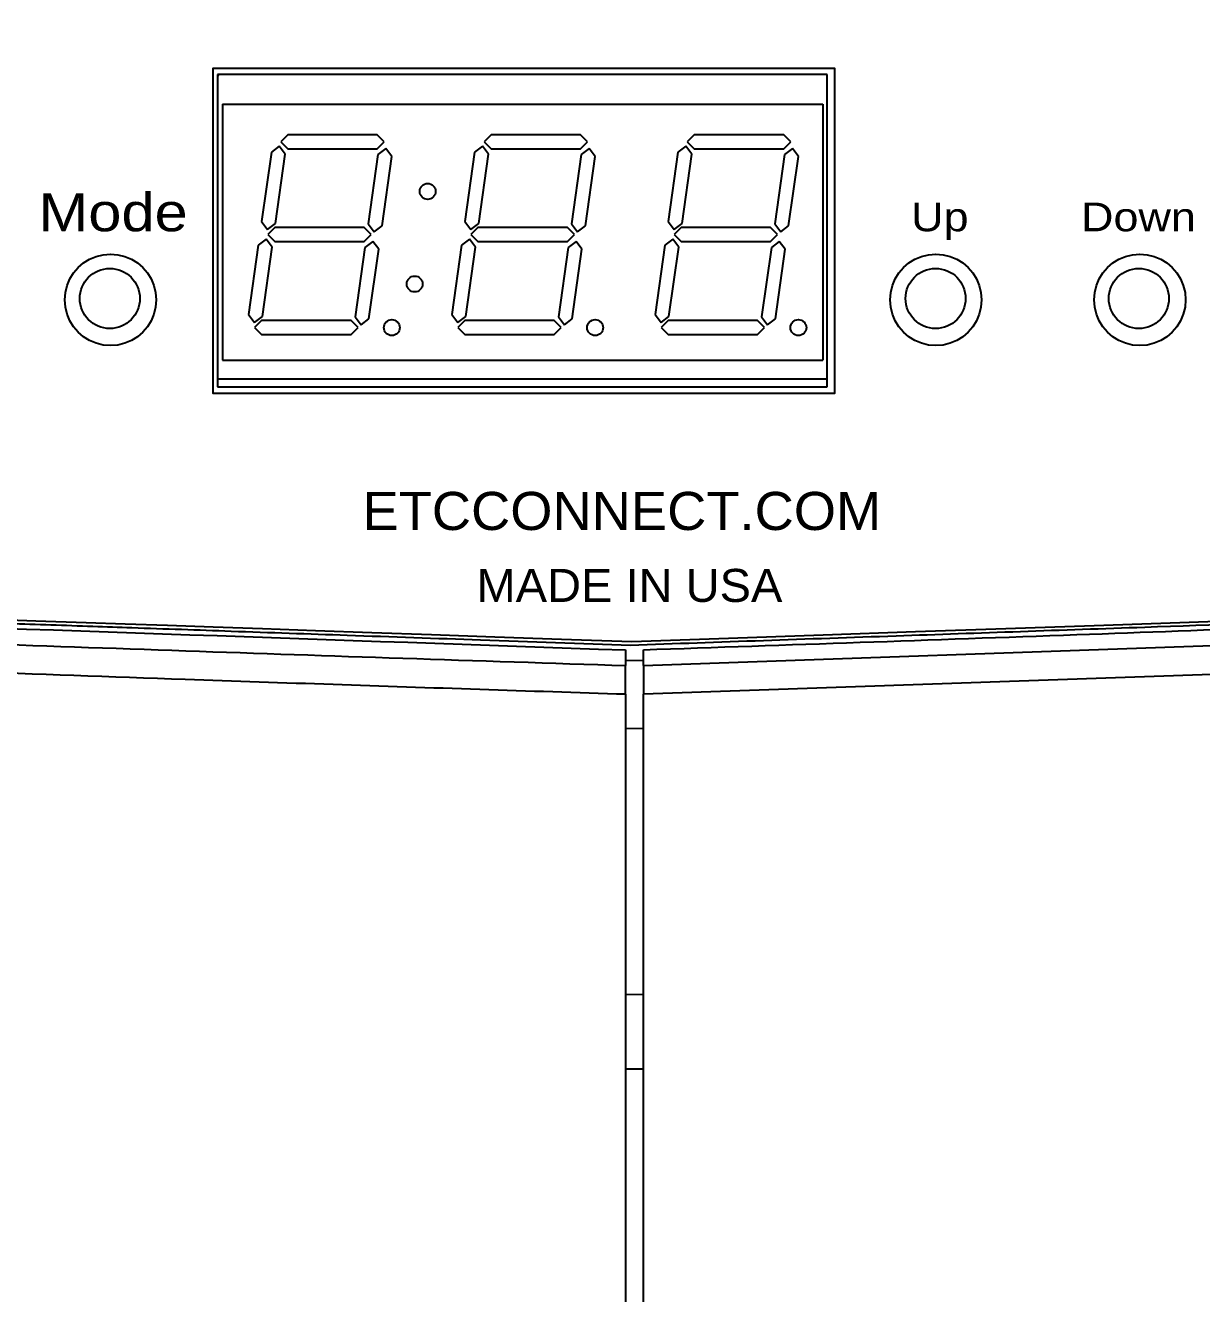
# Model space of a CAD drawing. Header units: inches. Extents: x 0.7 to 44.2, y 3.2 to 34.6.
# Drawn here: x 3.886 to 6.2, y 8.961 to 11.458 of the extents above; entities that cross this region are included whole.
import ezdxf

# ---------------------------------------------------------------- set-up
doc = ezdxf.new("R2010")
doc.units = ezdxf.units.IN
doc.header["$MEASUREMENT"] = 0
doc.layers.add('DIM', color=1, linetype='Continuous')
doc.layers.add('LABEL', color=2, linetype='Continuous')
doc.styles.add('Arial', font='arial.ttf')
doc.dimstyles.new('ETC EU Metric & ANSI.35 Stacked', dxfattribs={"dimscale": 2.666667, "dimtxt": 0.35, "dimasz": 0.4375, "dimexe": 0.35, "dimexo": 0.35, "dimgap": 0.116667, "dimtad": 0, "dimtih": 1, "dimtoh": 1, "dimdec": 0, "dimlfac": 25.4, "dimzin": 4, "dimdsep": 46, "dimtxsty": 'Arial', "dimcen": 0.175, "dimadec": 0, "dimazin": 0, "dimtfac": 0.75, "dimtdec": 0, "dimtofl": 0, "dimtmove": 0, "dimatfit": 3, "dimfxl": 1, "dimtolj": 1, "dimtzin": 0, "dimarcsym": 0})

# ---------------------------------------------------------------- blocks, each defined once
blk = doc.blocks.new('*D7')
at = {"layer": 'Defpoints', "color": 0, "transparency": 16777216}
for p in [(2.3968, 10.7758), (7.7618, 10.7715), (7.7618, 6.9235)]:
    blk.add_point(p, dxfattribs=at)
at = {"layer": 'DIM', "color": 0, "lineweight": -2, "transparency": 16777216}
for p, q in [((2.3968, 10.4258), (2.3968, 6.5735)), ((7.7618, 10.4215), (7.7618, 6.5735)), ((2.8343, 6.9235), (4.1898, 6.9235)), ((7.3243, 6.9235), (5.9687, 6.9235))]:
    blk.add_line(p, q, dxfattribs=at)
at = {"layer": 'DIM', "color": 0, "transparency": 16777216}
for points in [[(2.8343, 6.9964), (2.8343, 6.8506), (2.3968, 6.9235)], [(7.3243, 6.9964), (7.3243, 6.8506), (7.7618, 6.9235)]]:
    blk.add_solid(points, dxfattribs=at)
at = {"layer": 'DIM', "color": 0, "transparency": 16777216, "char_height": 0.35, "attachment_point": 5, "style": 'Arial'}
for s, insert in [('\\A1;136mm', (5.0793, 7.219)), ('\\A1;[5.36"]', (5.0793, 6.5825))]:
    blk.add_mtext(s, dxfattribs=dict(at, insert=insert))
blk = doc.blocks.new('*D8')
at = {"layer": 'Defpoints', "color": 0, "transparency": 16777216}
for p in [(9.1034, 11.6873), (1.1201, 11.5293), (9.1034, 5.2686)]:
    blk.add_point(p, dxfattribs=at)
at = {"layer": 'DIM', "color": 0, "lineweight": -2, "transparency": 16777216}
for p, q in [((9.1034, 11.3373), (9.1034, 4.9186)), ((1.1201, 11.1793), (1.1201, 4.9186)), ((1.5576, 5.2686), (4.2028, 5.2686)), ((8.6659, 5.2686), (6.0207, 5.2686))]:
    blk.add_line(p, q, dxfattribs=at)
at = {"layer": 'DIM', "color": 0, "transparency": 16777216}
for points in [[(1.5576, 5.3415), (1.5576, 5.1957), (1.1201, 5.2686)], [(8.6659, 5.3415), (8.6659, 5.1957), (9.1034, 5.2686)]]:
    blk.add_solid(points, dxfattribs=at)
at = {"layer": 'DIM', "color": 0, "transparency": 16777216, "char_height": 0.35, "attachment_point": 5, "style": 'Arial'}
for s, insert in [('\\A1;203mm', (5.1118, 5.5641)), ('\\A1;[7.98"]', (5.1118, 4.9277))]:
    blk.add_mtext(s, dxfattribs=dict(at, insert=insert))

msp = doc.modelspace()

# ---------------------------------------------------------------- linework, layer by layer
for p, q in [((5.4635, 11.3615), (4.2635, 11.3615)), ((4.2635, 11.3615), (4.2635, 10.7465)), ((4.2667, 11.3615), (4.2635, 11.3576)), ((5.4635, 10.7465), (5.4635, 11.3615)), ((4.2737, 11.3028), (4.2737, 10.7989)), ((4.2737, 11.3028), (5.4548, 11.3028)), ((5.4548, 11.3028), (5.4548, 10.7989)), ((4.402, 11.243), (4.3882, 11.2292)), ((4.5779, 11.243), (4.402, 11.243)), ((4.5917, 11.2292), (4.5779, 11.243)), ((4.802, 11.243), (4.7882, 11.2292)), ((4.9779, 11.243), (4.802, 11.243)), ((4.9917, 11.2292), (4.9779, 11.243)), ((5.202, 11.243), (5.1882, 11.2292)), ((5.3779, 11.243), (5.202, 11.243)), ((5.3917, 11.2292), (5.3779, 11.243)), ((4.3853, 11.2204), (4.3697, 11.2087)), ((4.3971, 11.2048), (4.3853, 11.2204)), ((4.3882, 11.2292), (4.402, 11.2154)), ((4.402, 11.2154), (4.5779, 11.2154)), ((4.5779, 11.2154), (4.5917, 11.2292)), ((4.595, 11.2159), (4.5794, 11.2042)), ((4.6068, 11.2003), (4.595, 11.2159)), ((4.7853, 11.2204), (4.7697, 11.2087)), ((4.7971, 11.2048), (4.7853, 11.2204)), ((4.7882, 11.2292), (4.802, 11.2154)), ((4.802, 11.2154), (4.9779, 11.2154)), ((4.9779, 11.2154), (4.9917, 11.2292)), ((4.995, 11.2159), (4.9794, 11.2042)), ((5.0068, 11.2003), (4.995, 11.2159)), ((5.1853, 11.2204), (5.1697, 11.2087)), ((5.1971, 11.2048), (5.1853, 11.2204)), ((5.1882, 11.2292), (5.202, 11.2154)), ((5.202, 11.2154), (5.3779, 11.2154)), ((5.3779, 11.2154), (5.3917, 11.2292)), ((5.395, 11.2159), (5.3794, 11.2042)), ((5.4068, 11.2003), (5.395, 11.2159)), ((4.3697, 11.2087), (4.3505, 11.0721)), ((4.3779, 11.0682), (4.3971, 11.2048)), ((4.5794, 11.2042), (4.5602, 11.0676)), ((4.5876, 11.0637), (4.6068, 11.2003)), ((4.7697, 11.2087), (4.7505, 11.0721)), ((4.7779, 11.0682), (4.7971, 11.2048)), ((4.9794, 11.2042), (4.9602, 11.0676)), ((4.9876, 11.0637), (5.0068, 11.2003)), ((5.1697, 11.2087), (5.1505, 11.0721)), ((5.1779, 11.0682), (5.1971, 11.2048)), ((5.3794, 11.2042), (5.3602, 11.0676)), ((5.3876, 11.0637), (5.4068, 11.2003)), ((4.3505, 11.0721), (4.3623, 11.0565)), ((4.3623, 11.0565), (4.3779, 11.0682)), ((4.5602, 11.0676), (4.572, 11.052)), ((4.572, 11.052), (4.5876, 11.0637)), ((4.7505, 11.0721), (4.7623, 11.0565)), ((4.7623, 11.0565), (4.7779, 11.0682)), ((4.9602, 11.0676), (4.972, 11.052)), ((4.972, 11.052), (4.9876, 11.0637)), ((5.1505, 11.0721), (5.1623, 11.0565)), ((5.1623, 11.0565), (5.1779, 11.0682)), ((5.3602, 11.0676), (5.372, 11.052)), ((5.372, 11.052), (5.3876, 11.0637)), ((4.3596, 11.0374), (4.344, 11.0256)), ((4.3713, 11.0218), (4.3596, 11.0374)), ((4.3763, 11.06), (4.3625, 11.0462)), ((4.3625, 11.0462), (4.3763, 11.0324)), ((4.5522, 11.06), (4.3763, 11.06)), ((4.566, 11.0462), (4.5522, 11.06)), ((4.5522, 11.0324), (4.566, 11.0462)), ((4.7596, 11.0374), (4.744, 11.0256)), ((4.7713, 11.0218), (4.7596, 11.0374)), ((4.7763, 11.06), (4.7625, 11.0462)), ((4.7625, 11.0462), (4.7763, 11.0324)), ((4.9522, 11.06), (4.7763, 11.06)), ((4.966, 11.0462), (4.9522, 11.06)), ((4.9522, 11.0324), (4.966, 11.0462)), ((5.1596, 11.0374), (5.144, 11.0256)), ((5.1713, 11.0218), (5.1596, 11.0374)), ((5.1763, 11.06), (5.1625, 11.0462)), ((5.1625, 11.0462), (5.1763, 11.0324)), ((5.3522, 11.06), (5.1763, 11.06)), ((5.366, 11.0462), (5.3522, 11.06)), ((5.3522, 11.0324), (5.366, 11.0462)), ((4.344, 11.0256), (4.3248, 10.889)), ((4.3521, 10.8852), (4.3713, 11.0218)), ((4.3763, 11.0324), (4.5522, 11.0324)), ((4.5537, 11.0211), (4.5345, 10.8845)), ((4.5693, 11.0329), (4.5537, 11.0211)), ((4.5618, 10.8807), (4.581, 11.0173)), ((4.581, 11.0173), (4.5693, 11.0329)), ((4.744, 11.0256), (4.7248, 10.889)), ((4.7521, 10.8852), (4.7713, 11.0218)), ((4.7763, 11.0324), (4.9522, 11.0324)), ((4.9537, 11.0211), (4.9345, 10.8845)), ((4.9693, 11.0329), (4.9537, 11.0211)), ((4.9618, 10.8807), (4.981, 11.0173)), ((4.981, 11.0173), (4.9693, 11.0329)), ((5.144, 11.0256), (5.1248, 10.889)), ((5.1521, 10.8852), (5.1713, 11.0218)), ((5.1763, 11.0324), (5.3522, 11.0324)), ((5.3537, 11.0211), (5.3345, 10.8845)), ((5.3693, 11.0329), (5.3537, 11.0211)), ((5.3618, 10.8807), (5.381, 11.0173)), ((5.381, 11.0173), (5.3693, 11.0329)), ((4.3248, 10.889), (4.3366, 10.8734)), ((4.7248, 10.889), (4.7366, 10.8734)), ((5.1248, 10.889), (5.1366, 10.8734)), ((4.3366, 10.8734), (4.3521, 10.8852)), ((4.3505, 10.8769), (4.3367, 10.8631)), ((4.3367, 10.8631), (4.3505, 10.8493)), ((4.5265, 10.8769), (4.3505, 10.8769)), ((4.5403, 10.8631), (4.5265, 10.8769)), ((4.5265, 10.8493), (4.5403, 10.8631)), ((4.5345, 10.8845), (4.5463, 10.8689)), ((4.5463, 10.8689), (4.5618, 10.8807)), ((4.7366, 10.8734), (4.7521, 10.8852)), ((4.7505, 10.8769), (4.7367, 10.8631)), ((4.7367, 10.8631), (4.7505, 10.8493)), ((4.9265, 10.8769), (4.7505, 10.8769)), ((4.9403, 10.8631), (4.9265, 10.8769)), ((4.9265, 10.8493), (4.9403, 10.8631)), ((4.9345, 10.8845), (4.9463, 10.8689)), ((4.9463, 10.8689), (4.9618, 10.8807)), ((5.1366, 10.8734), (5.1521, 10.8852)), ((5.1505, 10.8769), (5.1367, 10.8631)), ((5.1367, 10.8631), (5.1505, 10.8493)), ((5.3265, 10.8769), (5.1505, 10.8769)), ((5.3403, 10.8631), (5.3265, 10.8769)), ((5.3265, 10.8493), (5.3403, 10.8631)), ((5.3345, 10.8845), (5.3463, 10.8689)), ((5.3463, 10.8689), (5.3618, 10.8807)), ((4.3505, 10.8493), (4.5265, 10.8493)), ((4.7505, 10.8493), (4.9265, 10.8493)), ((5.1505, 10.8493), (5.3265, 10.8493)), ((4.2737, 10.7989), (5.4548, 10.7989)), ((5.4635, 10.7617), (4.2635, 10.7617)), ((4.2635, 10.7465), (5.4635, 10.7465)), ((5.1018, 10.1982), (6.8323, 10.2586)), ((5.0668, 10.2285), (5.0668, 10.1979)), ((5.1018, 10.1982), (5.1018, 10.2289)), ((5.1018, 10.2073), (5.0668, 10.2078)), ((5.0668, 10.1412), (5.0668, 10.1979)), ((6.8344, 10.2019), (5.1018, 10.1415)), ((5.1018, 10.1982), (5.1018, 10.1415)), ((5.0668, 10.0745), (5.1018, 10.0739)), ((5.0668, 9.5506), (5.1018, 9.5499)), ((5.0668, 9.4041), (5.1018, 9.4038))]:
    msp.add_line(p, q)
for centre, radius in [((4.6773, 11.1313), 0.0157), ((4.0518, 10.9205), 0.0591), ((4.6517, 10.949), 0.0157), ((5.6768, 10.9205), 0.0591), ((6.0768, 10.9205), 0.0591), ((4.6068, 10.8631), 0.0157), ((5.0068, 10.8631), 0.0157), ((5.4068, 10.8631), 0.0157)]:
    msp.add_circle(centre, radius)
for points, knots in [([(2.3968, 11.4395), (2.3968, 11.4313), (2.3968, 11.4074), (2.3969, 11.3607), (2.3989, 11.3002), (2.4049, 11.2065), (2.4189, 11.0903), (2.4451, 10.9692), (2.4756, 10.8714), (2.5065, 10.7939), (2.551, 10.7044), (2.6154, 10.6071), (2.6976, 10.5207), (2.779, 10.4573), (2.8557, 10.4109), (2.9432, 10.3706), (3.0424, 10.3378), (3.1512, 10.3146), (3.2639, 10.3013), (3.3695, 10.2977), (3.4504, 10.295), (3.5186, 10.2926), (3.5953, 10.29), (3.7112, 10.2859), (3.8566, 10.2809), (3.989, 10.2763), (4.1347, 10.2712), (4.3016, 10.2653), (4.5303, 10.2573), (4.7924, 10.2481), (4.9783, 10.2416), (5.0768, 10.2382)], [0, 0, 0, 0, 0.007204, 0.020946, 0.04089, 0.060206, 0.103209, 0.143271, 0.168545, 0.192826, 0.216271, 0.255993, 0.294527, 0.320163, 0.346158, 0.372854, 0.404365, 0.437529, 0.470096, 0.503626, 0.529998, 0.541053, 0.563369, 0.597229, 0.642632, 0.690825, 0.713234, 0.770308, 0.837127, 0.913691, 1, 1, 1, 1]), ([(2.3868, 11.4331), (2.3868, 11.4154), (2.3867, 11.3976), (2.3871, 11.3621), (2.3875, 11.3443), (2.3894, 11.2911), (2.3915, 11.2556), (2.3978, 11.1847), (2.4019, 11.1494), (2.4126, 11.0787), (2.4191, 11.0436), (2.4426, 10.9396), (2.4634, 10.872), (2.4982, 10.7902), (2.5056, 10.774), (2.5215, 10.7418), (2.5299, 10.7259), (2.5563, 10.6792), (2.5757, 10.6494), (2.6183, 10.5926), (2.6415, 10.5656), (2.6794, 10.5275), (2.6926, 10.5151), (2.7195, 10.4916), (2.7334, 10.4804), (2.7759, 10.4483), (2.8057, 10.429), (2.8523, 10.403), (2.8682, 10.3949), (2.9005, 10.3795), (2.9171, 10.3723), (3, 10.339), (3.0685, 10.3207), (3.1735, 10.3023), (3.2089, 10.2977), (3.2624, 10.2928), (3.2802, 10.2915), (3.3159, 10.2896), (3.3338, 10.289), (3.9234, 10.2686), (4.4951, 10.2486), (5.0668, 10.2285)], [0, 0, 0, 0, 0.015625, 0.015625, 0.03125, 0.03125, 0.0625, 0.0625, 0.09375, 0.09375, 0.125, 0.125, 0.1875, 0.1875, 0.203125, 0.203125, 0.21875, 0.21875, 0.25, 0.25, 0.28125, 0.28125, 0.296875, 0.296875, 0.3125, 0.3125, 0.34375, 0.34375, 0.359375, 0.359375, 0.375, 0.375, 0.4375, 0.4375, 0.46875, 0.46875, 0.484375, 0.484375, 0.5, 0.5, 1, 1, 1, 1]), ([(5.0768, 10.2382), (5.2509, 10.2443), (5.5881, 10.2561), (6.0597, 10.2726), (6.3741, 10.2836), (6.5422, 10.2894), (6.5926, 10.2912), (6.6426, 10.2929), (6.6922, 10.2946), (6.7413, 10.2963), (6.8044, 10.2985), (6.8778, 10.3011), (6.9636, 10.3097), (7.0467, 10.3235), (7.1295, 10.3438), (7.2174, 10.3736), (7.3079, 10.4155), (7.3981, 10.4732), (7.4782, 10.5423), (7.5689, 10.6463), (7.6324, 10.7574), (7.6754, 10.8653), (7.6983, 10.9361), (7.7224, 11.0301), (7.7426, 11.1463), (7.7554, 11.2878), (7.7563, 11.3832), (7.7567, 11.4331)], [0, 0, 0, 0, 0.152926, 0.296123, 0.41409, 0.42898, 0.443741, 0.458372, 0.472875, 0.487248, 0.501492, 0.528301, 0.551735, 0.57703, 0.602215, 0.626445, 0.658423, 0.689439, 0.720085, 0.750974, 0.810213, 0.831171, 0.852889, 0.875458, 0.916256, 0.956219, 1, 1, 1, 1]), ([(5.1018, 10.2289), (5.3862, 10.2387), (5.9363, 10.2576), (6.5447, 10.2807), (6.9285, 10.2917), (7.0577, 10.3136), (7.17, 10.3442), (7.2673, 10.3799), (7.3788, 10.4427), (7.4725, 10.5178), (7.5589, 10.611), (7.6379, 10.7336), (7.7103, 10.9067), (7.7577, 11.1176), (7.7717, 11.3026), (7.7717, 11.4085), (7.7717, 11.4331)], [0, 0, 0, 0, 0.250105, 0.483667, 0.535266, 0.587344, 0.598179, 0.637624, 0.678041, 0.710055, 0.742768, 0.789317, 0.837428, 0.906965, 0.978303, 1, 1, 1, 1]), ([(4.0895, 8.6639), (3.9287, 8.7077), (3.7723, 8.7617), (3.4681, 8.8893), (3.3203, 8.9629), (3.1409, 9.0675), (3.1053, 9.089), (3.0347, 9.1334), (2.9996, 9.1562), (2.8958, 9.2262), (2.8285, 9.2749), (2.6322, 9.4271), (2.5087, 9.5365), (2.3345, 9.7124), (2.2783, 9.7731), (2.1967, 9.867), (2.17, 9.8989), (2.1175, 9.9636), (2.0917, 9.9965), (1.9656, 10.1631), (1.8746, 10.3016), (1.7118, 10.5886), (1.6399, 10.7372), (1.5467, 10.9677), (1.518, 11.0458), (1.4657, 11.2046), (1.4422, 11.2848), (1.4214, 11.3655)], [0, 0, 0, 0, 0.125, 0.125, 0.25, 0.25, 0.28125, 0.28125, 0.3125, 0.3125, 0.375, 0.375, 0.5, 0.5, 0.5625, 0.5625, 0.59375, 0.59375, 0.625, 0.625, 0.75, 0.75, 0.875, 0.875, 0.9375, 0.9375, 1, 1, 1, 1]), ([(3.3262, 10.2587), (3.3988, 10.256), (3.5447, 10.2505), (3.8364, 10.2398), (4.1978, 10.227), (4.6321, 10.2121), (4.9206, 10.2027), (5.0668, 10.1979)], [0, 0, 0, 0, 0.125187, 0.251412, 0.502824, 0.748147, 1, 1, 1, 1]), ([(5.0668, 10.1412), (4.9711, 10.1443), (4.7793, 10.1506), (4.4904, 10.1603), (4.1512, 10.172), (3.8352, 10.1832), (3.5869, 10.1923), (3.4409, 10.1977), (3.3679, 10.2004), (3.3241, 10.202)], [0, 0, 0, 0, 0.164592, 0.330294, 0.497154, 0.748574, 0.874287, 0.924572, 1, 1, 1, 1]), ([(5.0668, 10.1412), (5.0668, 10.1348), (5.0668, 10.124), (5.0668, 10.0937), (5.0668, 10.0743), (5.0668, 10.0275), (5.0668, 10.0001), (5.0668, 9.9382), (5.0668, 9.9038), (5.0668, 9.8291), (5.0668, 9.789), (5.0668, 9.7049), (5.0668, 9.6609), (5.0668, 9.5256), (5.0668, 9.431), (5.0668, 9.2457), (5.0668, 9.1549), (5.0668, 8.9867), (5.0668, 8.9094), (5.0668, 8.8077), (5.0668, 8.7762), (5.0668, 8.7187), (5.0668, 8.6925), (5.0668, 8.6222), (5.0668, 8.5862), (5.0668, 8.561)], [0, 0, 0, 0, 0.0625, 0.0625, 0.125, 0.125, 0.1875, 0.1875, 0.25, 0.25, 0.3125, 0.3125, 0.375, 0.375, 0.5, 0.5, 0.625, 0.625, 0.75, 0.75, 0.8125, 0.8125, 0.875, 0.875, 1, 1, 1, 1]), ([(5.1018, 8.5616), (5.1018, 8.5627), (5.1018, 8.5863), (5.1018, 8.6521), (5.1018, 8.797), (5.1018, 8.9875), (5.1018, 9.2199), (5.1018, 9.4704), (5.1018, 9.6949), (5.1018, 9.8739), (5.1018, 10.0035), (5.1018, 10.1012), (5.1018, 10.1281), (5.1018, 10.1415)], [0, 0, 0, 0, 0.005561, 0.115485, 0.225566, 0.33554, 0.447143, 0.5588, 0.670444, 0.752823, 0.835392, 0.917818, 1, 1, 1, 1])]:
    msp.add_open_spline(points, degree=3, knots=knots)
at = {"layer": 'LABEL'}
for points in [[(4.2543, 10.7342), (5.4783, 10.7342), (5.4783, 11.3732), (4.2543, 11.3732), (4.2543, 10.7342), (4.2543, 10.7342)], [(4.0531, 10.8278), (4.0531, 10.8278), (4.0385, 10.8289), (4.0246, 10.8323), (4.0117, 10.8378), (3.9999, 10.8451), (3.9895, 10.8541), (3.9805, 10.8646), (3.9731, 10.8764), (3.9677, 10.8893), (3.9643, 10.9032), (3.9631, 10.9178), (3.9631, 10.9178), (3.9643, 10.9324), (3.9677, 10.9462), (3.9731, 10.9591), (3.9805, 10.9709), (3.9895, 10.9814), (3.9999, 10.9904), (4.0117, 10.9977), (4.0246, 11.0032), (4.0385, 11.0066), (4.0531, 11.0078), (4.0531, 11.0078), (4.0677, 11.0066), (4.0815, 11.0032), (4.0944, 10.9977), (4.1062, 10.9904), (4.1167, 10.9814), (4.1257, 10.9709), (4.133, 10.9591), (4.1385, 10.9462), (4.1419, 10.9324), (4.1431, 10.9178), (4.1431, 10.9178), (4.1419, 10.9032), (4.1385, 10.8893), (4.133, 10.8764), (4.1257, 10.8646), (4.1167, 10.8541), (4.1062, 10.8451), (4.0944, 10.8378), (4.0815, 10.8323), (4.0677, 10.8289), (4.0531, 10.8278)], [(5.6774, 10.8278), (5.6774, 10.8278), (5.6628, 10.8289), (5.6489, 10.8323), (5.636, 10.8378), (5.6242, 10.8451), (5.6137, 10.8541), (5.6048, 10.8646), (5.5974, 10.8764), (5.592, 10.8893), (5.5886, 10.9032), (5.5874, 10.9178), (5.5874, 10.9178), (5.5886, 10.9324), (5.592, 10.9462), (5.5974, 10.9591), (5.6048, 10.9709), (5.6137, 10.9814), (5.6242, 10.9904), (5.636, 10.9977), (5.6489, 11.0032), (5.6628, 11.0066), (5.6774, 11.0078), (5.6774, 11.0078), (5.692, 11.0066), (5.7058, 11.0032), (5.7187, 10.9977), (5.7305, 10.9904), (5.741, 10.9814), (5.75, 10.9709), (5.7573, 10.9591), (5.7628, 10.9462), (5.7662, 10.9324), (5.7674, 10.9178), (5.7674, 10.9178), (5.7662, 10.9032), (5.7628, 10.8893), (5.7573, 10.8764), (5.75, 10.8646), (5.741, 10.8541), (5.7305, 10.8451), (5.7187, 10.8378), (5.7058, 10.8323), (5.692, 10.8289), (5.6774, 10.8278)], [(6.0789, 10.8278), (6.0789, 10.8278), (6.0643, 10.8289), (6.0504, 10.8323), (6.0375, 10.8378), (6.0257, 10.8451), (6.0152, 10.8541), (6.0062, 10.8646), (5.9989, 10.8764), (5.9935, 10.8893), (5.99, 10.9032), (5.9889, 10.9178), (5.9889, 10.9178), (5.99, 10.9324), (5.9935, 10.9462), (5.9989, 10.9591), (6.0062, 10.9709), (6.0152, 10.9814), (6.0257, 10.9904), (6.0375, 10.9977), (6.0504, 11.0032), (6.0643, 11.0066), (6.0789, 11.0078), (6.0789, 11.0078), (6.0935, 11.0066), (6.1073, 11.0032), (6.1202, 10.9977), (6.132, 10.9904), (6.1425, 10.9814), (6.1515, 10.9709), (6.1588, 10.9591), (6.1643, 10.9462), (6.1677, 10.9324), (6.1689, 10.9178), (6.1689, 10.9178), (6.1677, 10.9032), (6.1643, 10.8893), (6.1588, 10.8764), (6.1515, 10.8646), (6.1425, 10.8541), (6.132, 10.8451), (6.1202, 10.8378), (6.1073, 10.8323), (6.0935, 10.8289), (6.0789, 10.8278)], [(3.8167, 10.2893), (3.906, 10.2862), (4.0055, 10.2827), (4.0055, 10.2827), (4.0819, 10.28), (4.1652, 10.2771), (4.2554, 10.274), (4.3524, 10.2706), (4.4563, 10.267), (4.5672, 10.2631), (4.6849, 10.259), (4.8094, 10.2546), (4.9409, 10.25), (5.0793, 10.2452), (5.0793, 10.2452), (5.2696, 10.2518), (5.4557, 10.2584), (5.6375, 10.2647), (5.8152, 10.2709), (5.9886, 10.277), (6.1578, 10.2829), (6.3227, 10.2887)]]:
    msp.add_lwpolyline(points, dxfattribs=at)

# ---------------------------------------------------------------- texts
at = {"layer": 'LABEL', "style": 'Arial'}
for s, height, width, p in [('Mode', 0.075, 1.12, (3.9116, 11.0528)), ('Up', 0.0565, 1.12, (5.6287, 11.0528)), ('Down', 0.0565, 1.12, (5.9631, 11.0528)), ('ETCCONNECT.COM', 0.075, 1.02, (4.5489, 10.4647)), ('MADE IN USA', 0.065, 1.02, (4.7733, 10.3231))]:
    msp.add_text(s, height=height, dxfattribs=dict(at, width=width)).set_placement(p)

# ---------------------------------------------------------------- dimensions: what is measured, and where the dimension line sits
at = {"layer": 'DIM'}
for base, p1, p2, picture, middle in [((9.1034, 5.2686), (1.1201, 11.5293), (9.1034, 11.6873), '*D8', (5.1118, 5.2686)), ((7.7618, 6.9235), (2.3968, 10.7758), (7.7618, 10.7715), '*D7', (5.0793, 6.9235))]:
    dim = msp.add_linear_dim(base=base, p1=p1, p2=p2, dimstyle='ETC EU Metric & ANSI.35 Stacked', override={"dimpost": 'mm\\X'}, dxfattribs=at)
    dim.commit()
    dim.dimension.update_dxf_attribs({"geometry": picture, "text_midpoint": middle})

doc.saveas('drawing.dxf')
